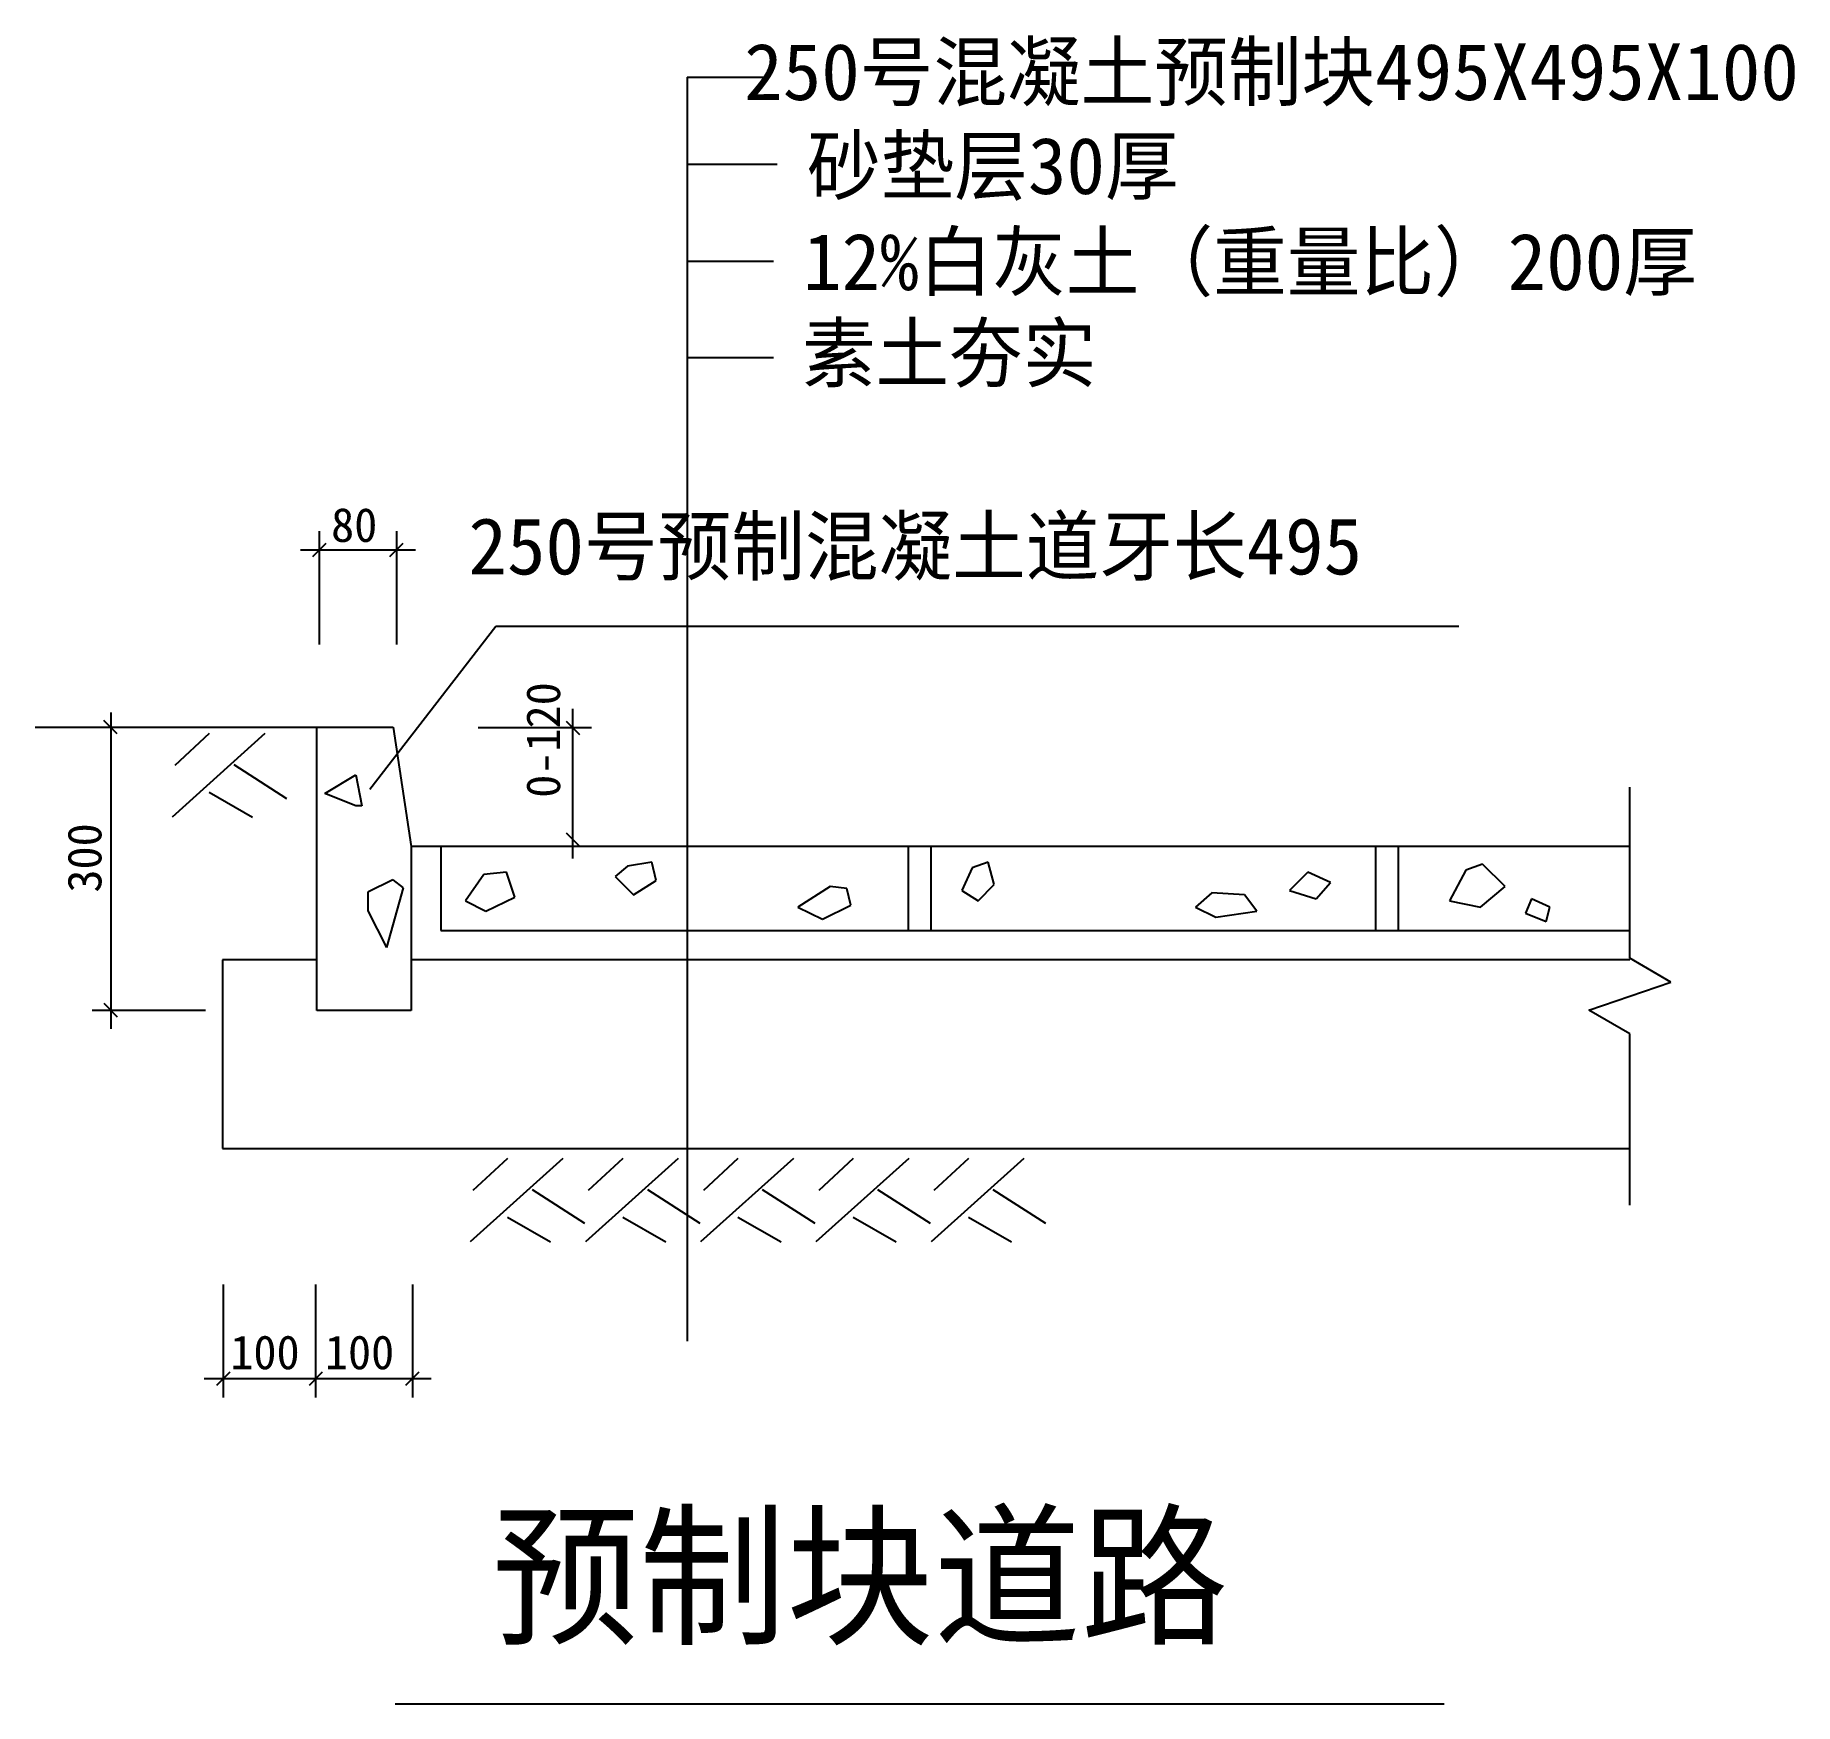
# Model space of a CAD drawing. Header units: metres. Extents: x 1204.2 to 1266.3, y 221.4 to 280.3.
import ezdxf

# ---------------------------------------------------------------- set-up
doc = ezdxf.new("R2010")
doc.units = ezdxf.units.M
doc.layers.add('ZZ-1', color=7, linetype='Continuous')

msp = doc.modelspace()

# ---------------------------------------------------------------- linework, layer by layer
at = {"layer": 'ZZ-1'}
for p, q in [((1227.18, 278.84), (1230.06, 278.84)), ((1227.18, 278.84), (1227.18, 234.18)), ((1227.18, 275.76), (1230.35, 275.76)), ((1227.18, 272.34), (1230.22, 272.34)), ((1227.18, 268.94), (1230.22, 268.94)), ((1213.96, 261.9), (1214.43, 262.37)), ((1214.19, 258.8), (1214.19, 262.8)), ((1216.68, 261.9), (1217.15, 262.37)), ((1216.92, 258.8), (1216.92, 262.8)), ((1213.52, 262.14), (1217.58, 262.14)), ((1215.97, 253.68), (1220.42, 259.44)), ((1220.42, 259.44), (1254.43, 259.44)), ((1207.04, 255.64), (1206.57, 256.11)), ((1206.83, 245.22), (1206.83, 256.39)), ((1222.9, 256.09), (1223.37, 255.62)), ((1223.14, 251.24), (1223.14, 256.52)), ((1204.15, 255.87), (1216.79, 255.87)), ((1212.26, 255.65), (1208.99, 252.7)), ((1210.3, 255.65), (1209.08, 254.52)), ((1214.1, 245.87), (1214.1, 255.87)), ((1216.79, 255.87), (1217.43, 251.66)), ((1219.8, 255.86), (1223.8, 255.86)), ((1211.17, 254.55), (1213.02, 253.36)), ((1214.38, 253.53), (1215.47, 254.19)), ((1215.47, 254.19), (1215.69, 253.1)), ((1210.3, 253.58), (1211.82, 252.7)), ((1260.47, 247.71), (1260.47, 253.76)), ((1215.47, 253.1), (1214.38, 253.53)), ((1215.69, 253.1), (1215.47, 253.1)), ((1218.48, 251.69), (1218.48, 248.69)), ((1222.9, 252.14), (1223.37, 251.67)), ((1260.47, 251.66), (1217.43, 251.66)), ((1217.43, 251.66), (1217.43, 245.87)), ((1225.93, 251.11), (1225.07, 250.96)), ((1226.08, 250.46), (1225.93, 251.11)), ((1234.98, 251.66), (1234.98, 248.69)), ((1235.78, 251.66), (1235.78, 248.69)), ((1237.81, 251.11), (1237.24, 250.9)), ((1238.02, 250.31), (1237.81, 251.11)), ((1251.48, 251.66), (1251.48, 248.69)), ((1252.28, 251.66), (1252.28, 248.69)), ((1216.78, 250.48), (1215.9, 250.05)), ((1216.78, 250.48), (1217.15, 250.2)), ((1220, 250.67), (1219.35, 249.74)), ((1220.79, 250.75), (1220, 250.67)), ((1221.09, 249.87), (1220.79, 250.75)), ((1225.07, 250.96), (1224.63, 250.6)), ((1224.63, 250.6), (1225.28, 249.95)), ((1225.28, 249.95), (1226.08, 250.46)), ((1237.24, 250.9), (1236.87, 250.1)), ((1249.1, 250.75), (1248.45, 250.1)), ((1249.9, 250.39), (1249.1, 250.75)), ((1254.68, 250.82), (1254.1, 249.74)), ((1255.26, 251.04), (1254.68, 250.82)), ((1256.06, 250.24), (1255.26, 251.04)), ((1215.9, 250.05), (1215.9, 249.39)), ((1217.15, 250.2), (1216.56, 248.09)), ((1220.07, 249.37), (1221.09, 249.87)), ((1232.23, 250.24), (1231.08, 249.52)), ((1232.82, 250.17), (1232.23, 250.24)), ((1232.96, 249.59), (1232.82, 250.17)), ((1236.87, 250.1), (1237.45, 249.74)), ((1237.45, 249.74), (1238.02, 250.31)), ((1245.7, 250.02), (1245.13, 249.52)), ((1246.86, 249.95), (1245.7, 250.02)), ((1247.29, 249.37), (1246.86, 249.95)), ((1248.45, 250.1), (1249.39, 249.81)), ((1249.39, 249.81), (1249.9, 250.39)), ((1255.19, 249.52), (1256.06, 250.24)), ((1215.9, 249.39), (1216.56, 248.09)), ((1219.35, 249.74), (1220.07, 249.37)), ((1231.08, 249.52), (1231.95, 249.09)), ((1231.95, 249.09), (1232.96, 249.59)), ((1245.13, 249.52), (1245.85, 249.16)), ((1245.85, 249.16), (1247.29, 249.37)), ((1254.1, 249.74), (1255.19, 249.52)), ((1256.99, 249.81), (1256.78, 249.3)), ((1256.78, 249.3), (1257.51, 249.01)), ((1257.64, 249.52), (1256.99, 249.81)), ((1257.51, 249.01), (1257.64, 249.52)), ((1218.48, 248.69), (1260.47, 248.69)), ((1210.76, 247.66), (1210.76, 240.99)), ((1214.1, 247.66), (1210.76, 247.66)), ((1260.47, 247.66), (1217.43, 247.66)), ((1261.91, 246.87), (1260.47, 247.71)), ((1259.02, 245.88), (1261.91, 246.87)), ((1207.06, 245.63), (1206.59, 246.11)), ((1210.16, 245.87), (1206.16, 245.87)), ((1217.43, 245.87), (1214.1, 245.87)), ((1260.47, 245.04), (1259.02, 245.88)), ((1260.47, 238.99), (1260.47, 245.04)), ((1210.76, 240.99), (1260.47, 240.99)), ((1222.79, 240.63), (1219.51, 237.69)), ((1220.83, 240.63), (1219.61, 239.51)), ((1226.86, 240.63), (1223.58, 237.69)), ((1224.9, 240.63), (1223.68, 239.51)), ((1230.93, 240.63), (1227.65, 237.69)), ((1228.97, 240.63), (1227.75, 239.51)), ((1235, 240.63), (1231.72, 237.69)), ((1233.04, 240.63), (1231.82, 239.51)), ((1239.06, 240.63), (1235.79, 237.69)), ((1237.11, 240.63), (1235.89, 239.51)), ((1221.7, 239.54), (1223.55, 238.35)), ((1225.77, 239.54), (1227.62, 238.35)), ((1229.83, 239.54), (1231.69, 238.35)), ((1233.9, 239.54), (1235.76, 238.35)), ((1237.97, 239.54), (1239.83, 238.35)), ((1220.83, 238.56), (1222.35, 237.69)), ((1224.9, 238.56), (1226.42, 237.69)), ((1228.97, 238.56), (1230.49, 237.69)), ((1233.04, 238.56), (1234.56, 237.69)), ((1237.11, 238.56), (1238.63, 237.69)), ((1210.79, 236.19), (1210.79, 232.19)), ((1214.05, 236.19), (1214.05, 232.19)), ((1217.47, 236.19), (1217.47, 232.19)), ((1211.02, 233.09), (1210.55, 232.62)), ((1214.29, 233.09), (1213.82, 232.62)), ((1217.7, 233.09), (1217.23, 232.62)), ((1210.12, 232.86), (1218.13, 232.86))]:
    msp.add_line(p, q, dxfattribs=at)
msp.add_lwpolyline([(1216.86, 221.37), (1253.91, 221.37)], dxfattribs=at)

# ---------------------------------------------------------------- texts
for s, height, p in [('250号混凝土预制块495X495X100', 2, (1229.19, 278.03)), ('砂垫层30厚', 2, (1231.41, 274.71)), ('12%白灰土（重量比）200厚', 2, (1231.27, 271.32)), ('素土夯实', 2, (1231.23, 268.09)), ('80', 1.2, (1214.6, 262.42)), ('250号预制混凝土道牙长495', 2, (1219.45, 261.27)), ('100', 1.2, (1211.04, 233.19)), ('100', 1.2, (1214.38, 233.19)), ('预制块道路', 4, (1220.28, 223.88))]:
    msp.add_text(s, height=height, dxfattribs=at).set_placement(p)
for s, p in [('0-120', (1222.69, 253.38)), ('300', (1206.49, 250.03))]:
    msp.add_text(s, height=1.2, rotation=90, dxfattribs=at).set_placement(p)

doc.saveas('drawing.dxf')
